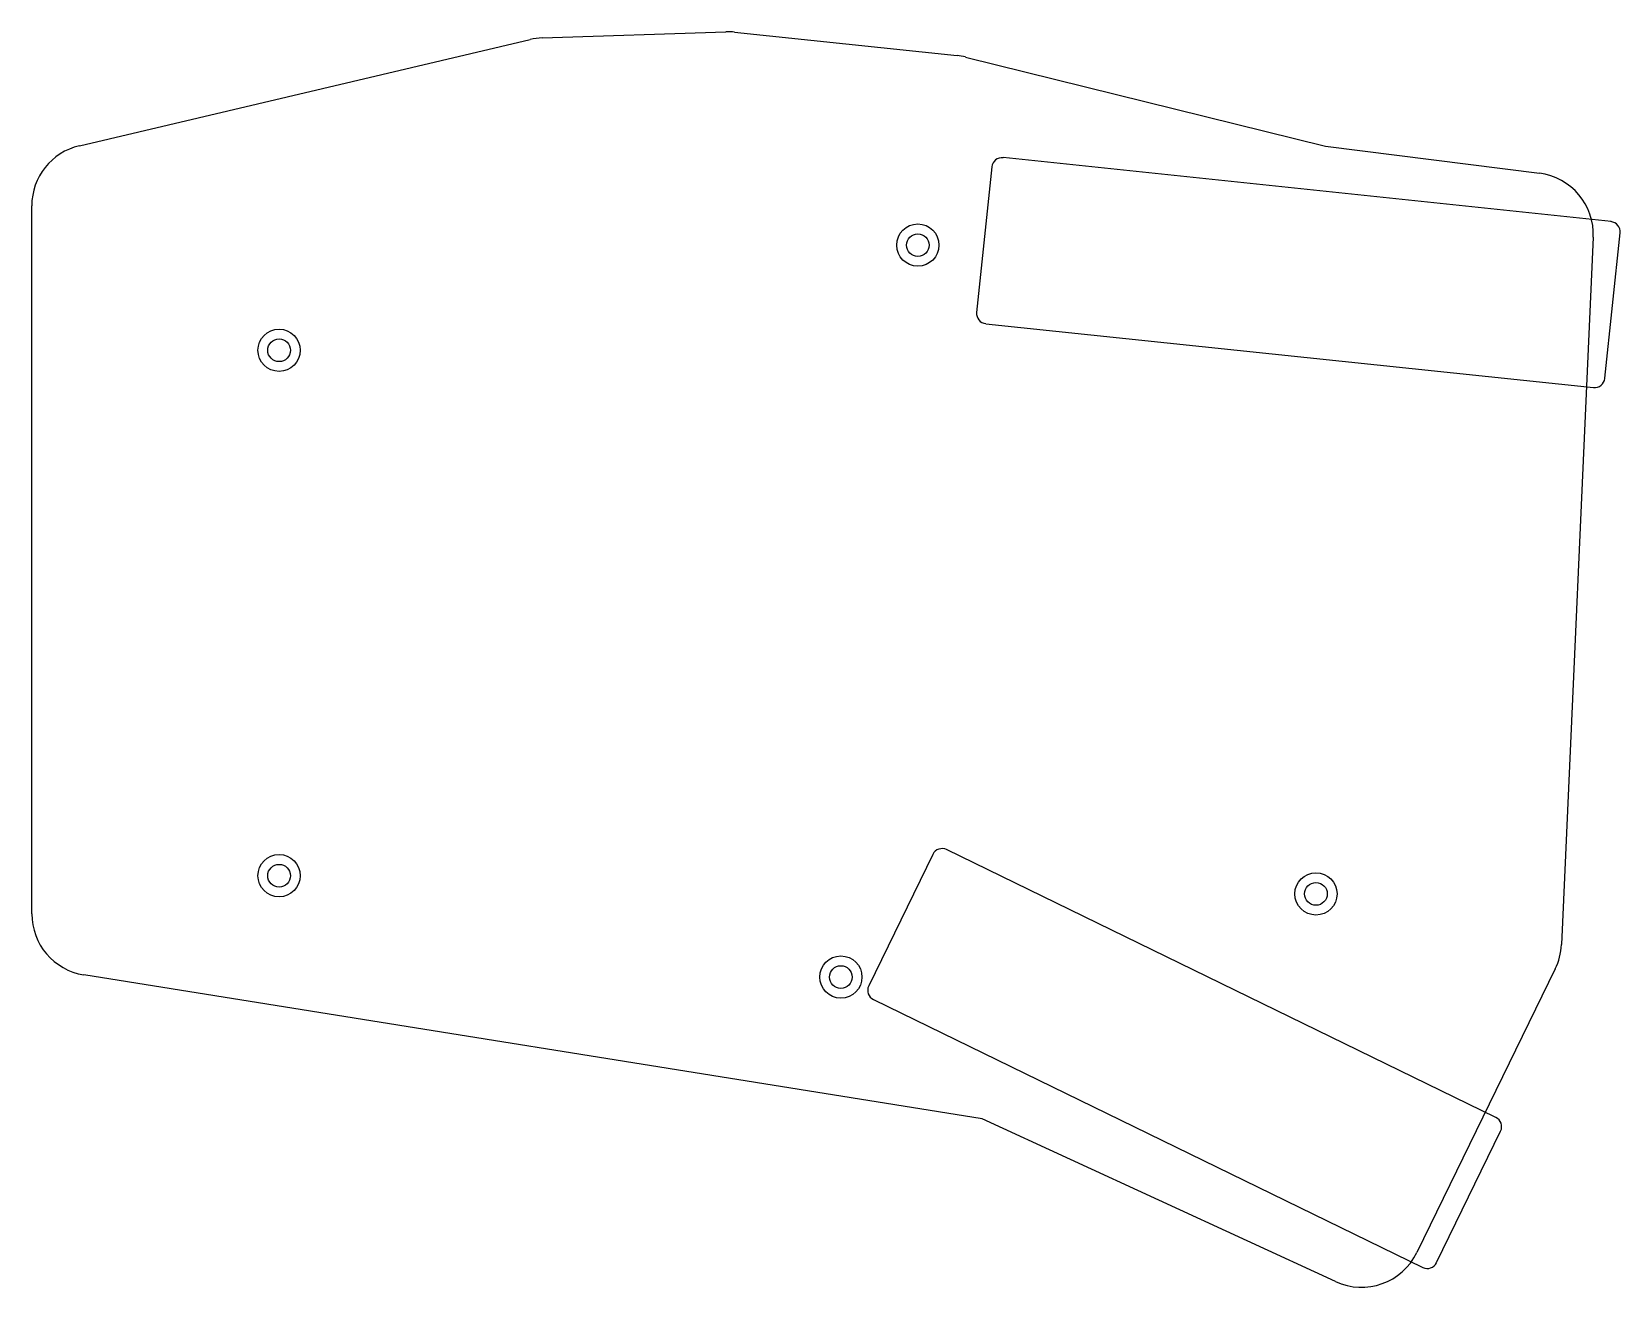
# Model space of a CAD drawing. Header units: millimetres. Extents: x 85 to 239, y -178 to -56.
import ezdxf

# ---------------------------------------------------------------- set-up
doc = ezdxf.new("R2010")
doc.units = ezdxf.units.MM

msp = doc.modelspace()

# ---------------------------------------------------------------- linework, layer by layer
for p, q in [((89.62, -67.24), (133.35, -56.93)), ((134.53, -56.78), (152.36, -56.18)), ((153.18, -56.21), (174.79, -58.48)), ((175.6, -58.63), (210.52, -67.27)), ((210.52, -67.27), (231.29, -69.91)), ((178.17, -69.29), (176.68, -83.42)), ((238.24, -74.6), (179.26, -68.4)), ((85, -141.8), (85, -73.08)), ((236.52, -76.13), (233.43, -144.79)), ((237.65, -89.82), (239.13, -75.7)), ((177.57, -84.52), (236.55, -90.71)), ((227.07, -161.56), (173.77, -135.57)), ((172.43, -136.03), (166.21, -148.79)), ((177.23, -161.7), (90.05, -147.72)), ((232.83, -147.15), (219.41, -174.68)), ((166.67, -150.13), (219.97, -176.13)), ((211.5, -177.5), (177.23, -161.7)), ((221.3, -175.66), (227.53, -162.9))]:
    msp.add_line(p, q)
for centre, radius in [((170.98, -76.89), 2.05), ((170.98, -76.89), 1.1), ((109, -87.1), 2.05), ((109, -87.1), 1.1), ((109, -138.1), 2.05), ((109, -138.1), 1.1), ((209.61, -139.87), 2.05), ((209.61, -139.87), 1.1), ((163.51, -147.94), 2.05), ((163.51, -147.94), 1.1)]:
    msp.add_circle(centre, radius)
for centre, radius, start, end in [((134.73, -62.77), 6, 91.9072, 103.2667), ((152.56, -62.18), 6, 84, 91.9072), ((174.16, -64.45), 6, 76.0928, 84), ((91, -73.08), 6, 103.2667, 180), ((179.16, -69.4), 1, 84, 174), ((230.53, -75.86), 6, 357.4242, 442.7546), ((238.13, -75.6), 1, 354, 84), ((177.68, -83.52), 1, 174, 264), ((236.65, -89.72), 1, 264, 354), ((173.33, -136.47), 1, 64, 154), ((91, -141.8), 6, 180, 260.8908), ((227.44, -144.52), 6, 334, 357.4242), ((167.11, -149.23), 1, 154, 244), ((226.63, -162.46), 1, 334, 64), ((214.01, -172.05), 6, 245.2476, 334), ((220.41, -175.23), 1, 244, 334)]:
    msp.add_arc(centre, radius, start, end)

doc.saveas('drawing.dxf')
